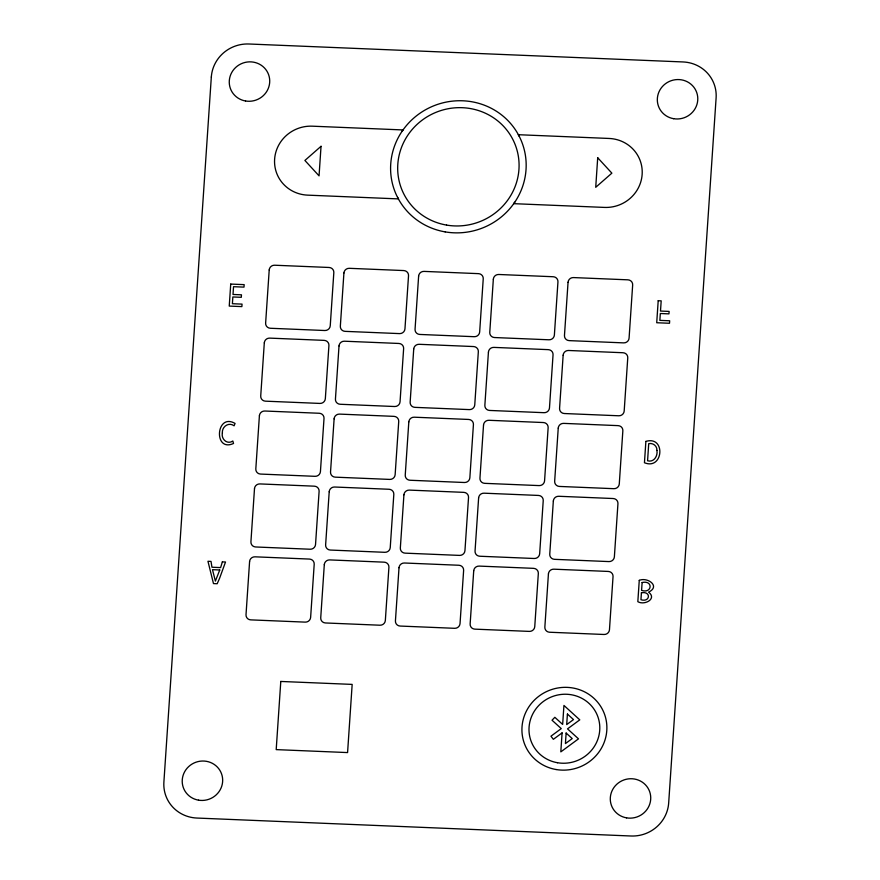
<?xml version="1.0" encoding="UTF-8"?>
<svg xmlns="http://www.w3.org/2000/svg" width="880" height="880" viewBox="0 0 880 880"><rect width="100%" height="100%" fill="white"/><g stroke="black" fill="none" stroke-linecap="round" stroke-linejoin="round"><path stroke-width="1.32" d="M402.017 131.373L403.128 129.943L312.268 126.181A35.563 34.353 -21 0 0 274.615 159.203A35.563 34.353 -21 0 0 307.626 195.14L398.497 198.902L397.584 197.384M514.745 202.224L513.634 203.665L604.494 207.416A35.563 34.353 -21 0 0 642.147 174.405A35.563 34.353 -21 0 0 609.136 138.457L518.265 134.706L519.178 136.224M222.365 433.015C220.979 438.999 227.172 444.939 232.826 441.012L233.53 443.465C213.246 452.694 215.897 412.346 235.059 423.423L234.102 425.799C228.668 421.729 221.749 426.734 222.365 433.015M656.92 450.406C657.943 456.005 653.862 462.66 647.57 460.768L648.725 443.63C652.982 442.728 657.239 445.907 656.92 450.406M211.321 77.022L163.889 782.1A35.563 34.353 -21 0 0 196.9 818.048L631.026 836A35.563 34.353 -21 0 0 668.679 802.978L716.111 97.9A35.563 34.353 -21 0 0 683.1 61.952L248.974 44A35.563 34.353 -21 0 0 211.321 77.022M230.725 284.075L229.24 306.086L241.879 306.603L242.044 304.117L232.397 303.721L232.848 296.967L241.296 297.308L241.472 294.822L233.013 294.47L233.541 286.693L243.991 287.122L244.167 284.636L230.725 284.075M249.59 561.539L246.015 614.735A5.082 4.906 -21 0 0 250.734 619.872L305.25 622.127A5.082 4.906 -21 0 0 310.629 617.408L314.204 564.212A5.082 4.906 -21 0 0 309.485 559.075L254.969 556.82A5.082 4.906 -21 0 0 249.59 561.539M254.496 488.642L250.921 541.838A5.082 4.906 -21 0 0 255.629 546.975L310.156 549.23A5.082 4.906 -21 0 0 315.535 544.511L319.11 491.315A5.082 4.906 -21 0 0 314.391 486.178L259.875 483.923A5.082 4.906 -21 0 0 254.496 488.642M259.402 415.734L255.816 468.93A5.082 4.906 -21 0 0 260.535 474.067L315.051 476.322A5.082 4.906 -21 0 0 320.43 471.603L324.016 418.407A5.082 4.906 -21 0 0 319.297 413.27L264.781 411.015A5.082 4.906 -21 0 0 259.402 415.734M264.308 342.837L260.722 396.033A5.082 4.906 -21 0 0 265.441 401.17L319.957 403.425A5.082 4.906 -21 0 0 325.336 398.706L328.922 345.51A5.082 4.906 -21 0 0 324.203 340.373L269.687 338.118A5.082 4.906 -21 0 0 264.308 342.837M269.214 269.94L265.628 323.136A5.082 4.906 -21 0 0 270.347 328.262L324.863 330.517A5.082 4.906 -21 0 0 330.242 325.809L333.828 272.602A5.082 4.906 -21 0 0 329.109 267.476L274.593 265.221A5.082 4.906 -21 0 0 269.214 269.94M280.786 681.45L276.199 749.617L347.578 752.576L352.165 684.398L280.786 681.45M321.035 146.3L319.055 175.857L304.898 160.457L321.035 146.3M324.302 564.63L320.727 617.826A5.082 4.906 -21 0 0 325.435 622.963L379.951 625.218A5.082 4.906 -21 0 0 385.341 620.499L388.916 567.303A5.082 4.906 -21 0 0 384.197 562.166L329.681 559.911A5.082 4.906 -21 0 0 324.302 564.63M329.208 491.733L325.622 544.929A5.082 4.906 -21 0 0 330.341 550.055L384.857 552.31A5.082 4.906 -21 0 0 390.236 547.602L393.822 494.395A5.082 4.906 -21 0 0 389.103 489.269L334.587 487.014A5.082 4.906 -21 0 0 329.208 491.733M334.114 418.825L330.528 472.021A5.082 4.906 -21 0 0 335.247 477.158L389.763 479.413A5.082 4.906 -21 0 0 395.142 474.694L398.728 421.498A5.082 4.906 -21 0 0 394.009 416.361L339.493 414.106A5.082 4.906 -21 0 0 334.114 418.825M339.02 345.928L335.434 399.124A5.082 4.906 -21 0 0 340.153 404.261L394.669 406.516A5.082 4.906 -21 0 0 400.048 401.797L403.634 348.601A5.082 4.906 -21 0 0 398.915 343.464L344.399 341.209A5.082 4.906 -21 0 0 339.02 345.928M343.915 273.02L340.34 326.227A5.082 4.906 -21 0 0 345.059 331.353L399.575 333.608A5.082 4.906 -21 0 0 404.954 328.9L408.529 275.693A5.082 4.906 -21 0 0 403.821 270.567L349.294 268.312A5.082 4.906 -21 0 0 343.915 273.02M399.014 567.721L395.428 620.917A5.082 4.906 -21 0 0 400.147 626.054L454.663 628.309A5.082 4.906 -21 0 0 460.042 623.59L463.628 570.394A5.082 4.906 -21 0 0 458.909 565.257L404.393 563.002A5.082 4.906 -21 0 0 399.014 567.721M403.92 494.813L400.334 548.02A5.082 4.906 -21 0 0 405.053 553.146L459.569 555.401A5.082 4.906 -21 0 0 464.948 550.693L468.534 497.486A5.082 4.906 -21 0 0 463.815 492.36L409.299 490.105A5.082 4.906 -21 0 0 403.92 494.813M408.815 421.916L405.24 475.112A5.082 4.906 -21 0 0 409.959 480.249L464.475 482.504A5.082 4.906 -21 0 0 469.854 477.785L473.429 424.589A5.082 4.906 -21 0 0 468.721 419.452L414.194 417.197A5.082 4.906 -21 0 0 408.815 421.916M413.721 349.019L410.146 402.215A5.082 4.906 -21 0 0 414.865 407.352L469.381 409.607A5.082 4.906 -21 0 0 474.76 404.888L478.335 351.692A5.082 4.906 -21 0 0 473.627 346.555L419.1 344.3A5.082 4.906 -21 0 0 413.721 349.019M418.627 276.111L415.052 329.307A5.082 4.906 -21 0 0 419.771 334.444L474.287 336.699A5.082 4.906 -21 0 0 479.666 331.98L483.241 278.784A5.082 4.906 -21 0 0 478.522 273.647L424.006 271.392A5.082 4.906 -21 0 0 418.627 276.111M473.715 570.812L470.14 624.008A5.082 4.906 -21 0 0 474.859 629.145L529.375 631.4A5.082 4.906 -21 0 0 534.754 626.681L538.329 573.485A5.082 4.906 -21 0 0 533.621 568.348L479.105 566.093A5.082 4.906 -21 0 0 473.715 570.812M478.621 497.904L475.046 551.1A5.082 4.906 -21 0 0 479.765 556.237L534.281 558.492A5.082 4.906 -21 0 0 539.66 553.773L543.235 500.577A5.082 4.906 -21 0 0 538.527 495.44L484 493.185A5.082 4.906 -21 0 0 478.621 497.904M483.527 425.007L479.952 478.203A5.082 4.906 -21 0 0 484.671 483.34L539.187 485.595A5.082 4.906 -21 0 0 544.566 480.876L548.141 427.68A5.082 4.906 -21 0 0 543.422 422.543L488.906 420.288A5.082 4.906 -21 0 0 483.527 425.007M488.433 352.11L484.858 405.306A5.082 4.906 -21 0 0 489.577 410.443L544.093 412.687A5.082 4.906 -21 0 0 549.472 407.979L553.047 354.772A5.082 4.906 -21 0 0 548.328 349.646L493.812 347.391A5.082 4.906 -21 0 0 488.433 352.11M493.339 279.202L489.764 332.398A5.082 4.906 -21 0 0 494.472 337.535L548.999 339.79A5.082 4.906 -21 0 0 554.378 335.071L557.953 281.875A5.082 4.906 -21 0 0 553.234 276.738L498.718 274.483A5.082 4.906 -21 0 0 493.339 279.202M548.427 573.903L544.852 627.099A5.082 4.906 -21 0 0 549.571 632.236L604.087 634.48A5.082 4.906 -21 0 0 609.466 629.772L613.041 576.565A5.082 4.906 -21 0 0 608.322 571.439L553.806 569.184A5.082 4.906 -21 0 0 548.427 573.903M553.333 500.995L549.758 554.191A5.082 4.906 -21 0 0 554.477 559.328L608.993 561.583A5.082 4.906 -21 0 0 614.372 556.864L617.947 503.668A5.082 4.906 -21 0 0 613.228 498.531L558.712 496.276A5.082 4.906 -21 0 0 553.333 500.995M558.239 428.098L554.664 481.294A5.082 4.906 -21 0 0 559.372 486.431L613.899 488.686A5.082 4.906 -21 0 0 619.278 483.967L622.853 430.771A5.082 4.906 -21 0 0 618.134 425.634L563.618 423.379A5.082 4.906 -21 0 0 558.239 428.098M563.145 355.19L559.57 408.397A5.082 4.906 -21 0 0 564.278 413.523L618.794 415.778A5.082 4.906 -21 0 0 624.184 411.07L627.759 357.863A5.082 4.906 -21 0 0 623.04 352.737L568.524 350.482A5.082 4.906 -21 0 0 563.145 355.19M568.051 282.293L564.465 335.489A5.082 4.906 -21 0 0 569.184 340.626L623.7 342.881A5.082 4.906 -21 0 0 629.079 338.162L632.665 284.966A5.082 4.906 -21 0 0 627.946 279.829L573.43 277.574A5.082 4.906 -21 0 0 568.051 282.293M597.707 157.74L595.727 187.297L611.864 173.151L597.707 157.74M562.089 732.886L560.813 751.883L578.501 738.848L567.534 728.871L579.777 719.851L563.937 705.43L562.661 724.427L554.84 717.31L552.035 720.214L561.253 728.607L550.957 736.197L553.355 739.321L562.089 732.886M566.137 733.051L565.422 743.589L572.22 738.584L566.137 733.051M567.413 714.054L566.698 724.592L573.496 719.587L567.413 714.054M645.876 441.408L644.446 462.737C663.388 470.481 665.995 435.402 645.876 441.408M639.265 580.349L637.835 601.678C644.468 605.693 657.371 598.785 648.593 592.141C660.847 586.311 647.548 576.829 639.265 580.349M658.196 300.729L656.722 322.74L669.504 323.268L669.669 320.782L659.868 320.375L660.33 313.511L668.965 313.863L669.13 311.421L660.495 311.058L661.188 300.861L658.196 300.729M641.421 592.812L640.959 599.742C650.276 602.668 651.277 590.843 641.421 592.812M642.114 582.538L641.586 590.392C652.355 593.912 653.29 579.876 642.114 582.538M222.354 561.88L220.616 567.589L211.948 567.226L211.024 561.418L207.955 561.286L213.477 583.583L217.184 583.737L219.582 578.292L225.522 562.012L222.354 561.88M219.758 569.976L215.391 581.097L212.476 569.668L219.758 569.976M673.607 118.69A20.328 19.635 -21 0 0 696.718 92.499A20.328 19.635 -21 0 0 662.343 86.603A20.328 19.635 -21 0 0 673.607 118.69M245.542 100.991A20.328 19.635 -21 0 0 268.653 74.789A20.328 19.635 -21 0 0 234.278 68.904A20.328 19.635 -21 0 0 245.542 100.991M198.495 800.162A20.328 19.635 -21 0 0 221.606 773.971A20.328 19.635 -21 0 0 187.231 768.075A20.328 19.635 -21 0 0 198.495 800.162M626.56 817.861A20.328 19.635 -21 0 0 649.671 791.67A20.328 19.635 -21 0 0 615.296 785.785A20.328 19.635 -21 0 0 626.56 817.861M445.148 231.88A68.079 65.758 -21 0 0 522.577 144.122A68.079 65.758 -21 0 0 407.418 124.399A68.079 65.758 -21 0 0 445.148 231.88M446.534 225.082A60.973 58.894 -21 0 0 515.867 146.498A60.973 58.894 -21 0 0 412.742 128.832A60.973 58.894 -21 0 0 446.534 225.082M557.48 762.729A35.563 34.353 -21 0 0 597.927 716.892A35.563 34.353 -21 0 0 537.779 706.585A35.563 34.353 -21 0 0 557.48 762.729M556.105 769.527A42.68 41.228 -21 0 0 604.637 714.527A42.68 41.228 -21 0 0 532.455 702.163A42.68 41.228 -21 0 0 556.105 769.527"/></g></svg>
